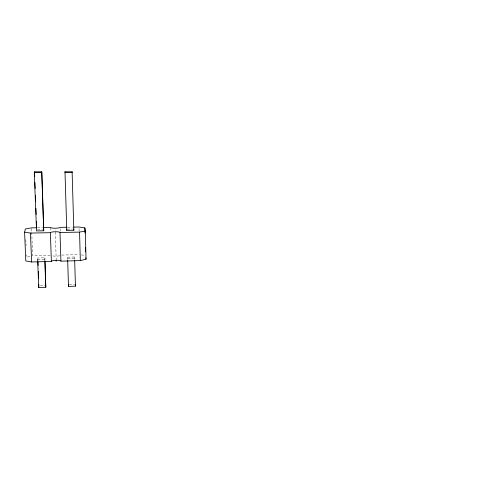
<?xml version="1.0" encoding="UTF-8"?>
<svg xmlns="http://www.w3.org/2000/svg" width="492" height="492" viewBox="0 0 492 492"><rect width="100%" height="100%" fill="white"/><g stroke="black" fill="none" stroke-linecap="round" stroke-linejoin="round"><path stroke-width="0.37" stroke-dasharray="2.46 1.84" d="M56.193 260.305L55.325 229.967M44.827 260.754L44.913 257.802L37.589 258.005M37.693 260.957L37.835 257.999L37.952 261.006M29.944 256.449L26.55 257.193L26.457 254.905M40.313 285.809L45.227 285.631M69.2 284.763L74.563 284.573M37.638 259.444L44.772 259.241M50.227 255.385L32.657 255.852L31.722 232.402M61.734 255.077L79.003 254.61M67.595 257.181L74.544 256.984L74.636 258.411L67.632 258.601L67.595 257.181L67.662 259.481M37.46 227.753L42.644 227.661M67.656 227.206L72.195 227.126M37.46 229.696L42.453 229.604M67.441 229.131L72.342 229.038M81.205 254.844L84.845 255.465M25.824 239.647L26.076 245.748M31.568 228.62L31.691 231.646M44.913 257.802L45.024 260.809M50.787 227.513L50.916 231.277M60.141 228.848L60.215 231.092M74.544 256.984L74.606 259.284M79.046 228.534L79.126 231.603M59.624 255.785A4.619 0.922 -1.7 0 1 52.343 255.791"/><path stroke-width="0.74" d="M56.156 261.289L56.193 260.305A4.779 0.984 -1.8 0 1 60.928 261.154L80.325 260.594L86.038 259.216L85.319 230.963L84.864 227.876L79.003 227.003L73.708 227.095M37.724 261.719L38.72 287.512L45.799 287.254L45.055 261.56M38.72 287.512L38.85 284.351M43.733 230.797L41.771 171.806L34.52 171.813L34.286 172.587L36.537 230.939L43.733 230.797L41.771 171.806M56.186 260.305A4.779 0.984 -1.8 0 0 51.377 261.424L31.623 261.99L25.799 260.92L24.6 232.144L25.381 228.971L31.537 227.864L36.722 227.771M24.6 232.144L30.461 233.079L50.375 232.685A4.815 0.843 -1.3 0 1 55.227 231.757A4.815 0.843 -1.3 0 1 59.999 232.495L79.556 232.107L85.319 230.963M67.687 260.243L68.48 286.424L75.43 286.166L74.698 260.662M43.382 227.648L50.787 227.513A4.656 0.787 -1.2 0 0 55.399 228.22A4.656 0.787 -1.2 0 0 60.092 227.347L66.9 227.224M64.993 171.788L66.771 230.361L73.831 230.225L72.109 171.782L64.993 171.788L65.012 172.557L72.183 172.544L72.109 171.782M34.286 172.587L41.599 172.581M85.854 257.765L86.038 259.216M73.745 229.014L73.831 230.225M75.331 284.542L75.43 286.166M30.461 233.079L31.623 261.99M34.52 171.813L34.698 176.382M34.932 182.477L35.166 188.571M35.43 195.429L35.664 201.523M35.928 208.38L36.162 214.475M36.426 221.326L36.66 227.421M37.982 261.762L38.124 265.526M38.358 271.553L38.622 278.331M44.858 261.51L45.799 287.254M50.375 232.685L51.377 261.424M59.999 232.495L60.928 261.154M79.556 232.107L80.325 260.594M68.431 284.794L68.48 286.424M84.864 227.876L84.999 233.116M85.362 247.347L85.479 251.843M66.74 229.143L66.771 230.361"/></g></svg>
